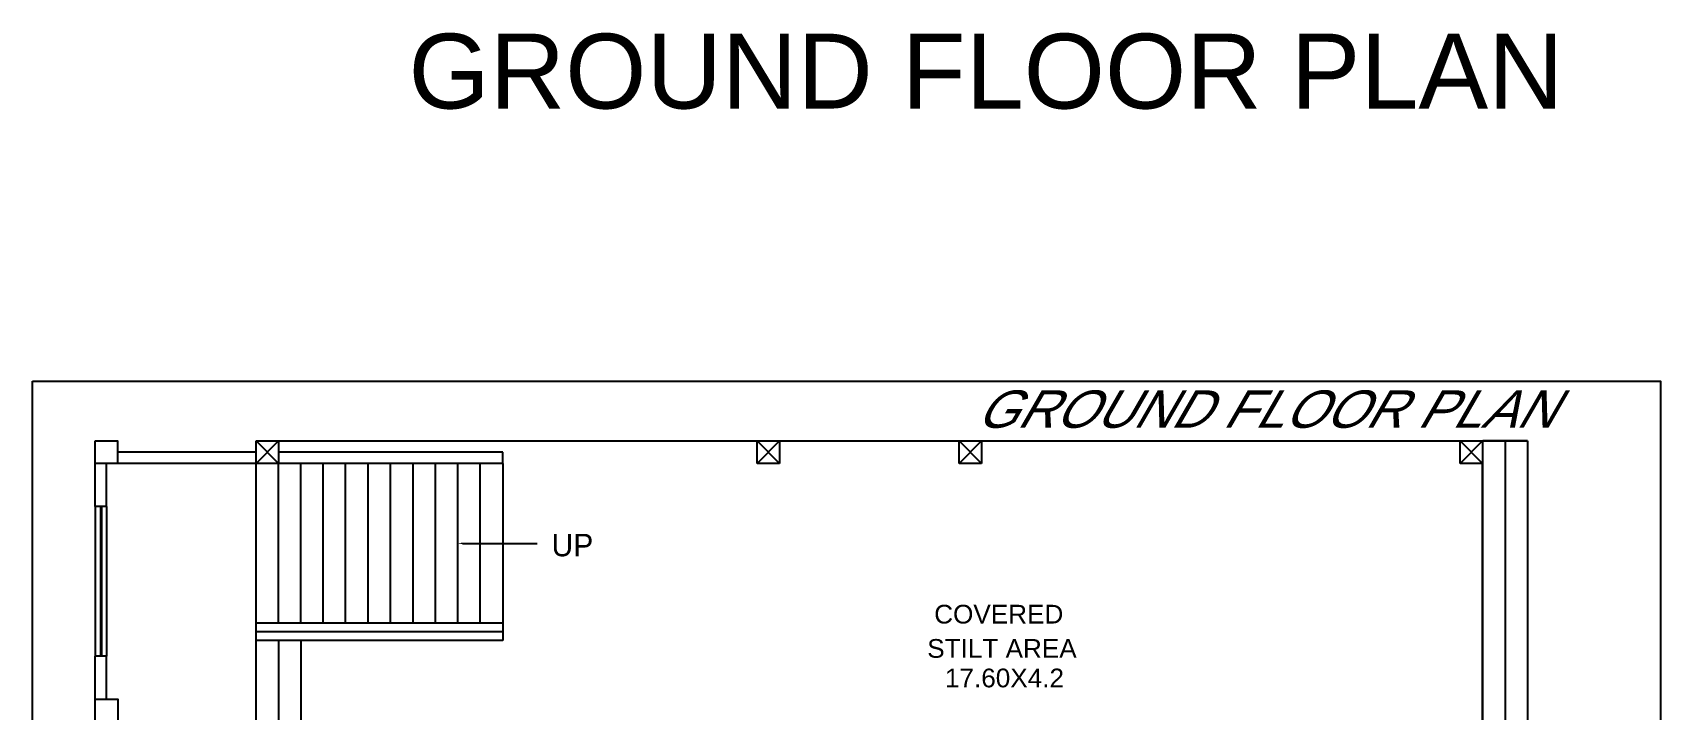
# Model space of a CAD drawing. Extents: x 681461 to 804584, y -183990 to -115925.
# Drawn here: x 681461 to 703228, y -125186 to -116129 of the extents above; entities that cross this region are included whole.
import ezdxf

# ---------------------------------------------------------------- set-up
doc = ezdxf.new("R2010")
doc.units = 0
doc.header["$LTSCALE"] = 900
for name, color, linetype in [('COLUMN', 43, 'CONTINUOUS'), ('DOOR', 163, 'CONTINUOUS'), ('ELE', 50, 'CONTINUOUS'), ('TEXT', 2, 'CONTINUOUS'), ('WALL', 1, 'CONTINUOUS')]:
    doc.layers.add(name, color=color, linetype=linetype)
doc.styles.add('ROMANS', font='arial.ttf')

# ---------------------------------------------------------------- blocks, each defined once
blk = doc.blocks.new('*X67')
at = {"layer": 'DOOR', "color": 3, "linetype": 'BYBLOCK'}
blk.add_line((687210, -122954), (688209, -122954), dxfattribs=at)
blk.add_solid([(687210, -122964), (687148, -122954), (687210, -122944)], dxfattribs=at)

msp = doc.modelspace()

# ---------------------------------------------------------------- linework, layer by layer
at = {"layer": 'COLUMN'}
for p, q in [((684450.114, -121885.524), (684450.114, -121585.524)), ((684450.114, -121885.524), (684450.114, -121585.524)), ((684450.114, -121585.524), (684750.114, -121585.524)), ((684450.114, -121585.524), (684750.114, -121885.524)), ((684450.114, -121885.524), (684750.114, -121585.524)), ((684750.114, -121585.524), (684750.114, -121885.524)), ((691150.114, -121585.524), (691450.114, -121585.524)), ((691150.114, -121885.524), (691150.114, -121585.524)), ((691150.114, -121885.524), (691150.114, -121585.524)), ((691150.114, -121585.524), (691450.114, -121885.524)), ((691150.114, -121885.524), (691450.114, -121585.524)), ((691450.114, -121585.524), (691450.114, -121885.524)), ((693850.114, -121885.524), (694150.114, -121585.524)), ((693850.114, -121585.524), (694150.114, -121885.524)), ((693850.114, -121885.524), (693850.114, -121585.524)), ((693850.114, -121885.524), (693850.114, -121585.524)), ((693850.114, -121585.524), (694150.114, -121585.524)), ((694150.114, -121585.524), (694150.114, -121885.524)), ((700550.114, -121585.524), (700850.114, -121585.524)), ((700550.114, -121885.524), (700550.114, -121585.524)), ((700550.114, -121885.524), (700550.114, -121585.524)), ((700550.114, -121585.524), (700850.114, -121885.524)), ((700550.114, -121885.524), (700850.114, -121585.524)), ((700850.114, -121585.524), (700850.114, -121885.524)), ((684750.114, -121885.524), (684450.114, -121885.524)), ((691450.114, -121885.524), (691150.114, -121885.524)), ((694150.114, -121885.524), (693850.114, -121885.524)), ((700850.114, -121885.524), (700550.114, -121885.524))]:
    msp.add_line(p, q, dxfattribs=at)
at = {"layer": 'DOOR', "color": 7}
for p, q in [((682299.489, -122460.524), (682299.489, -121735.524)), ((682299.489, -122460.524), (682299.489, -121885.524)), ((687749.489, -121885.524), (682449.489, -121885.524)), ((682449.489, -122460.524), (682449.489, -121885.524)), ((682449.489, -122460.524), (682449.489, -121885.524)), ((684450.114, -121735.524), (682597.614, -121735.524)), ((687749.489, -121735.524), (684750.114, -121735.524)), ((687749.489, -121885.524), (687749.489, -121735.524)), ((682299.489, -125036.149), (682299.489, -124460.524)), ((682449.489, -125035.524), (682449.489, -124460.524))]:
    msp.add_line(p, q, dxfattribs=at)
at = {"layer": 'DOOR', "color": 222, "linetype": 'BYBLOCK'}
for p, q in [((684447.614, -121886.149), (684447.614, -126386.774)), ((684747.614, -124021.774), (684747.614, -121886.149)), ((685047.614, -124021.774), (685047.614, -121886.149)), ((685347.614, -124021.774), (685347.614, -121886.149)), ((685647.614, -124021.774), (685647.614, -121886.149)), ((685947.614, -124021.774), (685947.614, -121886.149)), ((686247.614, -124021.774), (686247.614, -121887.399)), ((686549.489, -124021.774), (686549.489, -121886.149)), ((686847.614, -124021.774), (686847.614, -121886.149)), ((687147.614, -124021.774), (687147.614, -121886.149)), ((687447.614, -124021.774), (687447.614, -121886.149)), ((687747.614, -121886.149), (687747.614, -124251.774)), ((687747.614, -124021.774), (684447.614, -124021.774)), ((687747.614, -124136.774), (684447.614, -124136.774)), ((687747.614, -124251.774), (684447.614, -124251.774)), ((684747.614, -124251.774), (684747.614, -126387.399)), ((685047.614, -124251.774), (685047.614, -126387.399)), ((682451.364, -125035.524), (682451.364, -125036.149))]:
    msp.add_line(p, q, dxfattribs=at)
for points in [[(681460.991, -120785.896), (703227.991, -120785.896), (703227.991, -183989.95), (681460.991, -183989.95)], [(682297.614, -121586.149), (682597.614, -121586.149), (682597.614, -121885.524), (682297.614, -121885.524)], [(682299.489, -125036.149), (682599.489, -125036.149), (682599.489, -125336.149), (682299.489, -125336.149)]]:
    msp.add_lwpolyline(points, close=True, dxfattribs=at)
at = {"layer": 'ELE'}
msp.add_line((701450.114, -121585.524), (700851.364, -121585.524), dxfattribs=at)
at = {"layer": 'WALL', "color": 8, "linetype": 'BYBLOCK'}
for p, q in [((684449.489, -121585.524), (701449.936, -121585.524)), ((701149.936, -121585.524), (701151.364, -126387.31)), ((701449.936, -121585.524), (701451.364, -126387.221)), ((700850.114, -126386.149), (700850.114, -121885.524)), ((682449.489, -122460.524), (682299.489, -122460.524)), ((682299.489, -122460.524), (682299.489, -124460.524)), ((682372.797, -124460.524), (682372.797, -122460.524)), ((682389.338, -124460.524), (682389.338, -122460.524)), ((682449.489, -122460.524), (682449.489, -124460.524)), ((682449.489, -124460.524), (682299.489, -124460.524))]:
    msp.add_line(p, q, dxfattribs=at)
msp.add_lwpolyline([(700850.114, -121885.524), (700850.114, -126386.149)], dxfattribs=at)

# ---------------------------------------------------------------- block references
at = {"layer": 'DOOR', "color": 222, "linetype": 'BYBLOCK'}
msp.add_blockref('*X67', (0, 0), dxfattribs=at)

# ---------------------------------------------------------------- texts
at = {"layer": 'ELE', "color": 3}
msp.add_text('UP', height=300, dxfattribs=at).set_placement((688401.025, -123126.855))
at = {"layer": 'TEXT', "color": 222, "style": 'ROMANS'}
msp.add_text('GROUND FLOOR PLAN', height=1000, dxfattribs=at).set_placement((686487.917, -117144.087))
at = {"layer": 'TEXT', "color": 6, "style": 'ROMANS', "oblique": 30}
msp.add_text('GROUND FLOOR PLAN', height=500, dxfattribs=at).set_placement((694064.918, -121410.087))
at = {"layer": 'TEXT', "color": 0, "style": 'ROMANS'}
for s, p in [('COVERED', (693516.917, -124025.087)), ('STILT AREA', (693423.822, -124482.962)), ('17.60X4.2', (693660.82, -124877.526))]:
    msp.add_text(s, height=250, dxfattribs=at).set_placement(p)

doc.saveas('drawing.dxf')
